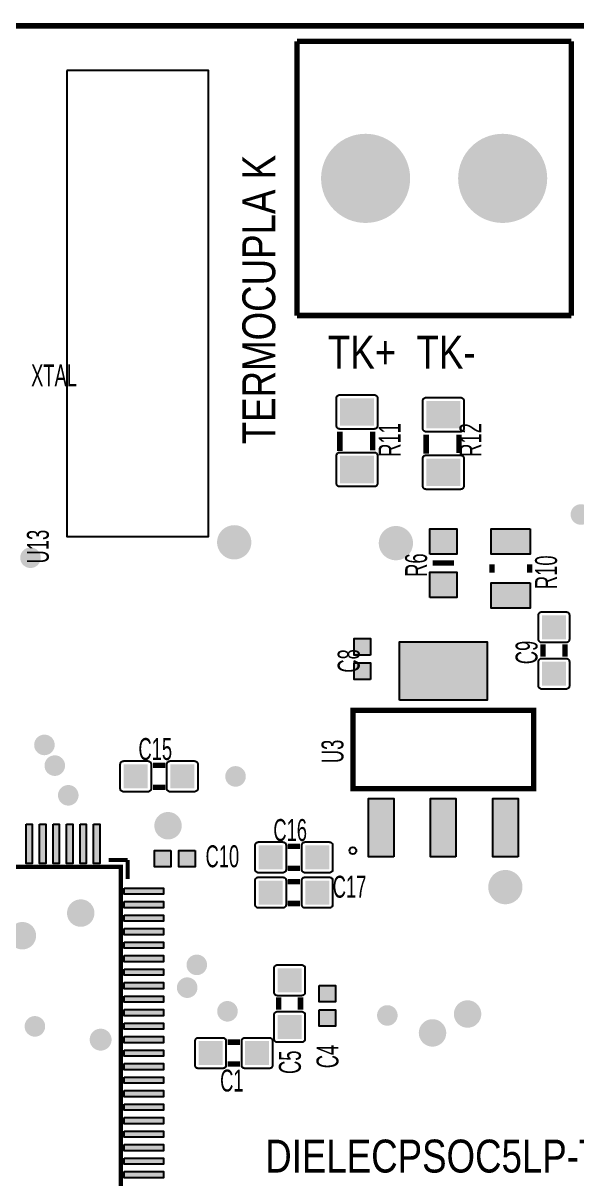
# Model space of a CAD drawing. Header units: inches. Extents: x -3.33 to 3.32, y -1.57 to 1.57.
# Drawn here: x 1.349 to 2.157, y -0.132 to 1.554 of the extents above; entities that cross this region are included whole.
import ezdxf

# ---------------------------------------------------------------- set-up
doc = ezdxf.new("R2010")
doc.units = ezdxf.units.IN
doc.layers.get('0').update_dxf_attribs({"linetype": 'CONTINUOUS'})

# ---------------------------------------------------------------- blocks, each defined once
blk = doc.blocks.new('RPAD')
blk.add_trace([(-0.5, -0.5), (-0.5, 0.5), (0.5, -0.5), (0.5, 0.5)])
blk = doc.blocks.new('EPAD')
at = {"const_width": 0.5}
blk.add_lwpolyline([(-0.25, 0, 1), (0.25, 0, 1)], format="xyb", close=True, dxfattribs=at)

msp = doc.modelspace()

# ---------------------------------------------------------------- linework, layer by layer
for points, const_width in [([(-3.329429, -1.564587), (3.31624, -1.564587), (3.31624, 1.549587), (-3.329429, 1.549587), (-3.329429, -1.564587)], 0.007874), ([(-3.329429, -1.564587), (3.31624, -1.564587), (3.31624, 1.549587), (-3.329429, 1.549587), (-3.329429, -1.564587)], 0.007874), ([(-3.329429, -1.564587), (3.31624, -1.564587), (3.31624, 1.549587), (-3.329429, 1.549587), (-3.329429, -1.564587)], 0.007874), ([(1.748524, 1.127146), (1.748524, 1.527146)], 0.007874), ([(2.148524, 1.527146), (1.748524, 1.527146)], 0.007874), ([(1.748524, 1.127146), (1.748524, 1.527146)], 0.007874), ([(2.148524, 1.527146), (1.748524, 1.527146)], 0.007874), ([(1.748524, 1.127146), (1.748524, 1.527146)], 0.007874), ([(2.148524, 1.527146), (1.748524, 1.527146)], 0.007874), ([(2.148524, 1.127146), (2.148524, 1.527146)], 0.007874), ([(2.148524, 1.127146), (2.148524, 1.527146)], 0.007874), ([(2.148524, 1.127146), (2.148524, 1.527146)], 0.007874), ([(2.148524, 1.127146), (1.748524, 1.127146)], 0.007874), ([(2.148524, 1.127146), (1.748524, 1.127146)], 0.007874), ([(2.148524, 1.127146), (1.748524, 1.127146)], 0.007874), ([(1.810925, 0.957594), (1.810925, 0.929594)], 0.007874), ([(1.810925, 0.957594), (1.810925, 0.929594)], 0.007874), ([(1.810925, 0.957594), (1.810925, 0.929594)], 0.007874), ([(1.858925, 0.957594), (1.858925, 0.930594)], 0.007874), ([(1.858925, 0.957594), (1.858925, 0.930594)], 0.007874), ([(1.858925, 0.957594), (1.858925, 0.930594)], 0.007874), ([(1.936909, 0.953657), (1.936909, 0.925657)], 0.007874), ([(1.936909, 0.953657), (1.936909, 0.925657)], 0.007874), ([(1.936909, 0.953657), (1.936909, 0.925657)], 0.007874), ([(1.984909, 0.953657), (1.984909, 0.926657)], 0.007874), ([(1.984909, 0.953657), (1.984909, 0.926657)], 0.007874), ([(1.984909, 0.953657), (1.984909, 0.926657)], 0.007874), ([(1.946161, 0.766122), (1.977657, 0.766122)], 0.007874), ([(1.946161, 0.766122), (1.977657, 0.766122)], 0.007874), ([(1.946161, 0.766122), (1.977657, 0.766122)], 0.007874), ([(2.032776, 0.764154), (2.032776, 0.752343)], 0.007874), ([(2.032776, 0.764154), (2.032776, 0.752343)], 0.007874), ([(2.032776, 0.764154), (2.032776, 0.752343)], 0.007874), ([(2.087894, 0.764154), (2.087894, 0.752343)], 0.007874), ([(2.087894, 0.764154), (2.087894, 0.752343)], 0.007874), ([(2.087894, 0.764154), (2.087894, 0.752343)], 0.007874), ([(2.107327, 0.629705), (2.107327, 0.647705)], 0.007874), ([(2.107327, 0.629705), (2.107327, 0.647705)], 0.007874), ([(2.107327, 0.629705), (2.107327, 0.647705)], 0.007874), ([(2.139327, 0.629705), (2.139327, 0.647705)], 0.007874), ([(2.139327, 0.629705), (2.139327, 0.647705)], 0.007874), ([(2.139327, 0.629705), (2.139327, 0.647705)], 0.007874), ([(2.093799, 0.437382), (2.093799, 0.551555), (1.83002, 0.551555), (1.83002, 0.437382), (2.093799, 0.437382)], 0.007874), ([(2.093799, 0.437382), (2.093799, 0.551555), (1.83002, 0.551555), (1.83002, 0.437382), (2.093799, 0.437382)], 0.007874), ([(2.093799, 0.437382), (2.093799, 0.551555), (1.83002, 0.551555), (1.83002, 0.437382), (2.093799, 0.437382)], 0.007874), ([(1.538091, 0.471098), (1.556091, 0.471098)], 0.007874), ([(1.538091, 0.471098), (1.556091, 0.471098)], 0.007874), ([(1.538091, 0.471098), (1.556091, 0.471098)], 0.007874), ([(1.538091, 0.439098), (1.556091, 0.439098)], 0.007874), ([(1.538091, 0.439098), (1.556091, 0.439098)], 0.007874), ([(1.538091, 0.439098), (1.556091, 0.439098)], 0.007874), ([(1.734941, 0.352988), (1.752941, 0.352988)], 0.007874), ([(1.734941, 0.352988), (1.752941, 0.352988)], 0.007874), ([(1.734941, 0.352988), (1.752941, 0.352988)], 0.007874), ([(0.94813, 0.323209), (0.94813, -0.220098), (1.491437, -0.220098), (1.491437, 0.323209), (0.94813, 0.323209)], 0.006), ([(0.94813, 0.323209), (0.94813, -0.220098), (1.491437, -0.220098), (1.491437, 0.323209), (0.94813, 0.323209)], 0.006), ([(0.94813, 0.323209), (0.94813, -0.220098), (1.491437, -0.220098), (1.491437, 0.323209), (0.94813, 0.323209)], 0.006), ([(1.501283, 0.333055), (1.47372, 0.333055)], 0.006), ([(1.501283, 0.333055), (1.47372, 0.333055)], 0.006), ([(1.501283, 0.333055), (1.47372, 0.333055)], 0.006), ([(1.501283, 0.305492), (1.501283, 0.333055)], 0.006), ([(1.501283, 0.305492), (1.501283, 0.333055)], 0.006), ([(1.501283, 0.305492), (1.501283, 0.333055)], 0.006), ([(1.734941, 0.320988), (1.752941, 0.320988)], 0.007874), ([(1.734941, 0.320988), (1.752941, 0.320988)], 0.007874), ([(1.734941, 0.320988), (1.752941, 0.320988)], 0.007874), ([(1.734941, 0.301807), (1.752941, 0.301807)], 0.007874), ([(1.734941, 0.301807), (1.752941, 0.301807)], 0.007874), ([(1.734941, 0.301807), (1.752941, 0.301807)], 0.007874), ([(1.734941, 0.269807), (1.752941, 0.269807)], 0.007874), ([(1.734941, 0.269807), (1.752941, 0.269807)], 0.007874), ([(1.734941, 0.269807), (1.752941, 0.269807)], 0.007874), ([(1.7215, 0.132854), (1.7215, 0.114854)], 0.007874), ([(1.7215, 0.132854), (1.7215, 0.114854)], 0.007874), ([(1.7215, 0.132854), (1.7215, 0.114854)], 0.007874), ([(1.7535, 0.132854), (1.7535, 0.114854)], 0.007874), ([(1.7535, 0.132854), (1.7535, 0.114854)], 0.007874), ([(1.7535, 0.132854), (1.7535, 0.114854)], 0.007874), ([(1.665256, 0.067555), (1.647256, 0.067555)], 0.007874), ([(1.665256, 0.067555), (1.647256, 0.067555)], 0.007874), ([(1.665256, 0.067555), (1.647256, 0.067555)], 0.007874), ([(1.665256, 0.035555), (1.647256, 0.035555)], 0.007874), ([(1.665256, 0.035555), (1.647256, 0.035555)], 0.007874), ([(1.665256, 0.035555), (1.647256, 0.035555)], 0.007874)]:
    msp.add_lwpolyline(points, dxfattribs=dict(const_width=const_width))
msp.add_lwpolyline([(1.412409, 1.484229), (1.412409, 0.80515), (1.619047, 0.80515), (1.619047, 1.484229), (1.412409, 1.484229)])
for points in [[(1.865925, 1.006594), (1.865925, 0.966594), (1.865826, 0.965572), (1.865539, 0.964627), (1.865085, 0.963776), (1.86448, 0.96304), (1.863743, 0.962435), (1.862893, 0.96198), (1.861948, 0.961694), (1.860925, 0.961594), (1.810925, 0.961594), (1.809903, 0.961694), (1.808957, 0.96198), (1.808107, 0.962435), (1.80737, 0.96304), (1.806766, 0.963776), (1.806311, 0.964627), (1.806025, 0.965572), (1.805925, 0.966594), (1.805925, 1.006594), (1.806025, 1.007617), (1.806311, 1.008562), (1.806766, 1.009413), (1.80737, 1.010149), (1.808107, 1.010754), (1.808957, 1.011209), (1.809903, 1.011495), (1.810925, 1.011594), (1.860925, 1.011594), (1.861948, 1.011495), (1.862893, 1.011209), (1.863743, 1.010754), (1.86448, 1.010149), (1.865085, 1.009413), (1.865539, 1.008562), (1.865826, 1.007617), (1.865925, 1.006594)], [(1.991909, 1.002657), (1.991909, 0.962657), (1.99181, 0.961635), (1.991524, 0.96069), (1.991069, 0.959839), (1.990464, 0.959103), (1.989727, 0.958498), (1.988877, 0.958043), (1.987932, 0.957757), (1.986909, 0.957657), (1.936909, 0.957657), (1.935887, 0.957757), (1.934942, 0.958043), (1.934092, 0.958498), (1.933355, 0.959103), (1.93275, 0.959839), (1.932295, 0.96069), (1.932009, 0.961635), (1.931909, 0.962657), (1.931909, 1.002657), (1.932009, 1.00368), (1.932295, 1.004625), (1.93275, 1.005476), (1.933355, 1.006212), (1.934092, 1.006817), (1.934942, 1.007272), (1.935887, 1.007558), (1.936909, 1.007657), (1.986909, 1.007657), (1.987932, 1.007558), (1.988877, 1.007272), (1.989727, 1.006817), (1.990464, 1.006212), (1.991069, 1.005476), (1.991524, 1.004625), (1.99181, 1.00368), (1.991909, 1.002657)], [(1.865925, 0.922594), (1.865925, 0.882594), (1.865826, 0.881572), (1.865539, 0.880627), (1.865085, 0.879776), (1.86448, 0.87904), (1.863743, 0.878435), (1.862893, 0.87798), (1.861948, 0.877694), (1.860925, 0.877594), (1.810925, 0.877594), (1.809903, 0.877694), (1.808957, 0.87798), (1.808107, 0.878435), (1.80737, 0.87904), (1.806766, 0.879776), (1.806311, 0.880627), (1.806025, 0.881572), (1.805925, 0.882594), (1.805925, 0.922594), (1.806025, 0.923617), (1.806311, 0.924562), (1.806766, 0.925413), (1.80737, 0.926149), (1.808107, 0.926754), (1.808957, 0.927209), (1.809903, 0.927495), (1.810925, 0.927594), (1.860925, 0.927594), (1.861948, 0.927495), (1.862893, 0.927209), (1.863743, 0.926754), (1.86448, 0.926149), (1.865085, 0.925413), (1.865539, 0.924562), (1.865826, 0.923617), (1.865925, 0.922594)], [(1.991909, 0.918657), (1.991909, 0.878657), (1.99181, 0.877635), (1.991524, 0.87669), (1.991069, 0.875839), (1.990464, 0.875103), (1.989727, 0.874498), (1.988877, 0.874043), (1.987932, 0.873757), (1.986909, 0.873657), (1.936909, 0.873657), (1.935887, 0.873757), (1.934942, 0.874043), (1.934092, 0.874498), (1.933355, 0.875103), (1.93275, 0.875839), (1.932295, 0.87669), (1.932009, 0.877635), (1.931909, 0.878657), (1.931909, 0.918657), (1.932009, 0.91968), (1.932295, 0.920625), (1.93275, 0.921476), (1.933355, 0.922212), (1.934092, 0.922817), (1.934942, 0.923272), (1.935887, 0.923558), (1.936909, 0.923657), (1.986909, 0.923657), (1.987932, 0.923558), (1.988877, 0.923272), (1.989727, 0.922817), (1.990464, 0.922212), (1.991069, 0.921476), (1.991524, 0.920625), (1.99181, 0.91968), (1.991909, 0.918657)], [(1.942409, 0.779118), (1.942409, 0.816118), (1.981409, 0.816118), (1.981409, 0.779118), (1.942409, 0.779118)], [(2.088835, 0.816118), (2.088835, 0.779118), (2.031835, 0.779118), (2.031835, 0.816118), (2.088835, 0.816118)], [(1.942409, 0.716126), (1.942409, 0.753126), (1.981409, 0.753126), (1.981409, 0.716126), (1.942409, 0.716126)], [(2.088835, 0.737378), (2.088835, 0.700378), (2.031835, 0.700378), (2.031835, 0.737378), (2.088835, 0.737378)], [(2.100827, 0.655205), (2.100827, 0.690205), (2.100926, 0.691227), (2.101213, 0.692172), (2.101667, 0.693023), (2.102272, 0.693759), (2.103009, 0.694364), (2.103859, 0.694819), (2.104804, 0.695105), (2.105827, 0.695205), (2.140827, 0.695205), (2.141849, 0.695105), (2.142794, 0.694819), (2.143644, 0.694364), (2.144381, 0.693759), (2.144986, 0.693023), (2.145441, 0.692172), (2.145727, 0.691227), (2.145827, 0.690205), (2.145827, 0.655205), (2.145727, 0.654182), (2.145441, 0.653237), (2.144986, 0.652387), (2.144381, 0.65165), (2.143644, 0.651045), (2.142794, 0.650591), (2.141849, 0.650304), (2.140827, 0.650205), (2.105827, 0.650205), (2.104804, 0.650304), (2.103859, 0.650591), (2.103009, 0.651045), (2.102272, 0.65165), (2.101667, 0.652387), (2.101213, 0.653237), (2.100926, 0.654182), (2.100827, 0.655205)], [(1.855799, 0.632075), (1.831799, 0.632075), (1.831799, 0.656075), (1.855799, 0.656075), (1.855799, 0.632075)], [(1.897909, 0.566142), (1.897909, 0.651142), (2.025909, 0.651142), (2.025909, 0.566142), (1.897909, 0.566142)], [(2.100827, 0.587205), (2.100827, 0.622205), (2.100926, 0.623227), (2.101213, 0.624172), (2.101667, 0.625023), (2.102272, 0.625759), (2.103009, 0.626364), (2.103859, 0.626819), (2.104804, 0.627105), (2.105827, 0.627205), (2.140827, 0.627205), (2.141849, 0.627105), (2.142794, 0.626819), (2.143644, 0.626364), (2.144381, 0.625759), (2.144986, 0.625023), (2.145441, 0.624172), (2.145727, 0.623227), (2.145827, 0.622205), (2.145827, 0.587205), (2.145727, 0.586182), (2.145441, 0.585237), (2.144986, 0.584387), (2.144381, 0.58365), (2.143644, 0.583045), (2.142794, 0.582591), (2.141849, 0.582304), (2.140827, 0.582205), (2.105827, 0.582205), (2.104804, 0.582304), (2.103859, 0.582591), (2.103009, 0.583045), (2.102272, 0.58365), (2.101667, 0.584387), (2.101213, 0.585237), (2.100926, 0.586182), (2.100827, 0.587205)], [(1.855799, 0.596642), (1.831799, 0.596642), (1.831799, 0.620642), (1.855799, 0.620642), (1.855799, 0.596642)], [(1.495591, 0.477598), (1.530591, 0.477598), (1.531613, 0.477499), (1.532558, 0.477213), (1.533409, 0.476758), (1.534145, 0.476153), (1.53475, 0.475416), (1.535205, 0.474566), (1.535491, 0.473621), (1.535591, 0.472598), (1.535591, 0.437598), (1.535491, 0.436576), (1.535205, 0.435631), (1.53475, 0.434781), (1.534145, 0.434044), (1.533409, 0.433439), (1.532558, 0.432984), (1.531613, 0.432698), (1.530591, 0.432598), (1.495591, 0.432598), (1.494568, 0.432698), (1.493623, 0.432984), (1.492772, 0.433439), (1.492036, 0.434044), (1.491431, 0.434781), (1.490976, 0.435631), (1.49069, 0.436576), (1.490591, 0.437598), (1.490591, 0.472598), (1.49069, 0.473621), (1.490976, 0.474566), (1.491431, 0.475416), (1.492036, 0.476153), (1.492772, 0.476758), (1.493623, 0.477213), (1.494568, 0.477499), (1.495591, 0.477598)], [(1.563591, 0.477598), (1.598591, 0.477598), (1.599613, 0.477499), (1.600558, 0.477213), (1.601409, 0.476758), (1.602145, 0.476153), (1.60275, 0.475416), (1.603205, 0.474566), (1.603491, 0.473621), (1.603591, 0.472598), (1.603591, 0.437598), (1.603491, 0.436576), (1.603205, 0.435631), (1.60275, 0.434781), (1.602145, 0.434044), (1.601409, 0.433439), (1.600558, 0.432984), (1.599613, 0.432698), (1.598591, 0.432598), (1.563591, 0.432598), (1.562568, 0.432698), (1.561623, 0.432984), (1.560772, 0.433439), (1.560036, 0.434044), (1.559431, 0.434781), (1.558976, 0.435631), (1.55869, 0.436576), (1.558591, 0.437598), (1.558591, 0.472598), (1.55869, 0.473621), (1.558976, 0.474566), (1.559431, 0.475416), (1.560036, 0.476153), (1.560772, 0.476758), (1.561623, 0.477213), (1.562568, 0.477499), (1.563591, 0.477598)], [(1.889858, 0.337795), (1.852858, 0.337795), (1.852858, 0.422795), (1.889858, 0.422795), (1.889858, 0.337795)], [(1.980409, 0.337795), (1.943409, 0.337795), (1.943409, 0.422795), (1.980409, 0.422795), (1.980409, 0.337795)], [(2.070961, 0.337795), (2.033961, 0.337795), (2.033961, 0.422795), (2.070961, 0.422795), (2.070961, 0.337795)], [(1.353079, 0.385423), (1.362079, 0.385423), (1.362079, 0.327923), (1.353079, 0.327923), (1.353079, 0.385423)], [(1.372764, 0.385423), (1.381764, 0.385423), (1.381764, 0.327923), (1.372764, 0.327923), (1.372764, 0.385423)], [(1.392449, 0.385423), (1.401449, 0.385423), (1.401449, 0.327923), (1.392449, 0.327923), (1.392449, 0.385423)], [(1.412134, 0.385423), (1.421134, 0.385423), (1.421134, 0.327923), (1.412134, 0.327923), (1.412134, 0.385423)], [(1.431819, 0.385423), (1.440819, 0.385423), (1.440819, 0.327923), (1.431819, 0.327923), (1.431819, 0.385423)], [(1.451504, 0.385423), (1.460504, 0.385423), (1.460504, 0.327923), (1.451504, 0.327923), (1.451504, 0.385423)], [(1.692441, 0.359488), (1.727441, 0.359488), (1.728463, 0.359389), (1.729409, 0.359102), (1.730259, 0.358648), (1.730996, 0.358043), (1.7316, 0.357306), (1.732055, 0.356456), (1.732341, 0.355511), (1.732441, 0.354488), (1.732441, 0.319488), (1.732341, 0.318466), (1.732055, 0.31752), (1.7316, 0.31667), (1.730996, 0.315933), (1.730259, 0.315329), (1.729409, 0.314874), (1.728463, 0.314588), (1.727441, 0.314488), (1.692441, 0.314488), (1.691419, 0.314588), (1.690473, 0.314874), (1.689623, 0.315329), (1.688886, 0.315933), (1.688281, 0.31667), (1.687827, 0.31752), (1.687541, 0.318466), (1.687441, 0.319488), (1.687441, 0.354488), (1.687541, 0.355511), (1.687827, 0.356456), (1.688281, 0.357306), (1.688886, 0.358043), (1.689623, 0.358648), (1.690473, 0.359102), (1.691419, 0.359389), (1.692441, 0.359488)], [(1.760441, 0.359488), (1.795441, 0.359488), (1.796463, 0.359389), (1.797409, 0.359102), (1.798259, 0.358648), (1.798996, 0.358043), (1.7996, 0.357306), (1.800055, 0.356456), (1.800341, 0.355511), (1.800441, 0.354488), (1.800441, 0.319488), (1.800341, 0.318466), (1.800055, 0.31752), (1.7996, 0.31667), (1.798996, 0.315933), (1.798259, 0.315329), (1.797409, 0.314874), (1.796463, 0.314588), (1.795441, 0.314488), (1.760441, 0.314488), (1.759419, 0.314588), (1.758473, 0.314874), (1.757623, 0.315329), (1.756886, 0.315933), (1.756281, 0.31667), (1.755827, 0.31752), (1.755541, 0.318466), (1.755441, 0.319488), (1.755441, 0.354488), (1.755541, 0.355511), (1.755827, 0.356456), (1.756281, 0.357306), (1.756886, 0.358043), (1.757623, 0.358648), (1.758473, 0.359102), (1.759419, 0.359389), (1.760441, 0.359488)], [(1.564461, 0.34702), (1.564461, 0.32302), (1.540461, 0.32302), (1.540461, 0.34702), (1.564461, 0.34702)], [(1.599894, 0.34702), (1.599894, 0.32302), (1.575894, 0.32302), (1.575894, 0.34702), (1.599894, 0.34702)], [(1.692441, 0.308307), (1.727441, 0.308307), (1.728463, 0.308207), (1.729409, 0.307921), (1.730259, 0.307467), (1.730996, 0.306862), (1.7316, 0.306125), (1.732055, 0.305275), (1.732341, 0.30433), (1.732441, 0.303307), (1.732441, 0.268307), (1.732341, 0.267285), (1.732055, 0.266339), (1.7316, 0.265489), (1.730996, 0.264752), (1.730259, 0.264148), (1.729409, 0.263693), (1.728463, 0.263407), (1.727441, 0.263307), (1.692441, 0.263307), (1.691419, 0.263407), (1.690473, 0.263693), (1.689623, 0.264148), (1.688886, 0.264752), (1.688281, 0.265489), (1.687827, 0.266339), (1.687541, 0.267285), (1.687441, 0.268307), (1.687441, 0.303307), (1.687541, 0.30433), (1.687827, 0.305275), (1.688281, 0.306125), (1.688886, 0.306862), (1.689623, 0.307467), (1.690473, 0.307921), (1.691419, 0.308207), (1.692441, 0.308307)], [(1.760441, 0.308307), (1.795441, 0.308307), (1.796463, 0.308207), (1.797409, 0.307921), (1.798259, 0.307467), (1.798996, 0.306862), (1.7996, 0.306125), (1.800055, 0.305275), (1.800341, 0.30433), (1.800441, 0.303307), (1.800441, 0.268307), (1.800341, 0.267285), (1.800055, 0.266339), (1.7996, 0.265489), (1.798996, 0.264752), (1.798259, 0.264148), (1.797409, 0.263693), (1.796463, 0.263407), (1.795441, 0.263307), (1.760441, 0.263307), (1.759419, 0.263407), (1.758473, 0.263693), (1.757623, 0.264148), (1.756886, 0.264752), (1.756281, 0.265489), (1.755827, 0.266339), (1.755541, 0.267285), (1.755441, 0.268307), (1.755441, 0.303307), (1.755541, 0.30433), (1.755827, 0.305275), (1.756281, 0.306125), (1.756886, 0.306862), (1.757623, 0.307467), (1.758473, 0.307921), (1.759419, 0.308207), (1.760441, 0.308307)], [(1.496152, 0.292276), (1.553652, 0.292276), (1.553652, 0.283276), (1.496152, 0.283276), (1.496152, 0.292276)], [(1.496152, 0.272591), (1.553652, 0.272591), (1.553652, 0.263591), (1.496152, 0.263591), (1.496152, 0.272591)], [(1.496152, 0.252906), (1.553652, 0.252906), (1.553652, 0.243906), (1.496152, 0.243906), (1.496152, 0.252906)], [(1.496152, 0.23322), (1.553652, 0.23322), (1.553652, 0.22422), (1.496152, 0.22422), (1.496152, 0.23322)], [(1.496152, 0.213535), (1.553652, 0.213535), (1.553652, 0.204535), (1.496152, 0.204535), (1.496152, 0.213535)], [(1.496152, 0.19385), (1.553652, 0.19385), (1.553652, 0.18485), (1.496152, 0.18485), (1.496152, 0.19385)], [(1.496152, 0.174165), (1.553652, 0.174165), (1.553652, 0.165165), (1.496152, 0.165165), (1.496152, 0.174165)], [(1.76, 0.175354), (1.76, 0.140354), (1.7599, 0.139332), (1.759614, 0.138387), (1.759159, 0.137536), (1.758555, 0.1368), (1.757818, 0.136195), (1.756968, 0.13574), (1.756022, 0.135454), (1.755, 0.135354), (1.72, 0.135354), (1.718978, 0.135454), (1.718032, 0.13574), (1.717182, 0.136195), (1.716445, 0.1368), (1.715841, 0.137536), (1.715386, 0.138387), (1.7151, 0.139332), (1.715, 0.140354), (1.715, 0.175354), (1.7151, 0.176377), (1.715386, 0.177322), (1.715841, 0.178172), (1.716445, 0.178909), (1.717182, 0.179514), (1.718032, 0.179969), (1.718978, 0.180255), (1.72, 0.180354), (1.755, 0.180354), (1.756022, 0.180255), (1.756968, 0.179969), (1.757818, 0.179514), (1.758555, 0.178909), (1.759159, 0.178172), (1.759614, 0.177322), (1.7599, 0.176377), (1.76, 0.175354)], [(1.496152, 0.15448), (1.553652, 0.15448), (1.553652, 0.14548), (1.496152, 0.14548), (1.496152, 0.15448)], [(1.780618, 0.150169), (1.804618, 0.150169), (1.804618, 0.126169), (1.780618, 0.126169), (1.780618, 0.150169)], [(1.496152, 0.134795), (1.553652, 0.134795), (1.553652, 0.125795), (1.496152, 0.125795), (1.496152, 0.134795)], [(1.496152, 0.11511), (1.553652, 0.11511), (1.553652, 0.10611), (1.496152, 0.10611), (1.496152, 0.11511)], [(1.76, 0.107354), (1.76, 0.072354), (1.7599, 0.071332), (1.759614, 0.070387), (1.759159, 0.069536), (1.758555, 0.0688), (1.757818, 0.068195), (1.756968, 0.06774), (1.756022, 0.067454), (1.755, 0.067354), (1.72, 0.067354), (1.718978, 0.067454), (1.718032, 0.06774), (1.717182, 0.068195), (1.716445, 0.0688), (1.715841, 0.069536), (1.715386, 0.070387), (1.7151, 0.071332), (1.715, 0.072354), (1.715, 0.107354), (1.7151, 0.108377), (1.715386, 0.109322), (1.715841, 0.110172), (1.716445, 0.110909), (1.717182, 0.111514), (1.718032, 0.111969), (1.718978, 0.112255), (1.72, 0.112354), (1.755, 0.112354), (1.756022, 0.112255), (1.756968, 0.111969), (1.757818, 0.111514), (1.758555, 0.110909), (1.759159, 0.110172), (1.759614, 0.109322), (1.7599, 0.108377), (1.76, 0.107354)], [(1.780618, 0.114736), (1.804618, 0.114736), (1.804618, 0.090736), (1.780618, 0.090736), (1.780618, 0.114736)], [(1.496152, 0.095425), (1.553652, 0.095425), (1.553652, 0.086425), (1.496152, 0.086425), (1.496152, 0.095425)], [(1.496152, 0.07574), (1.553652, 0.07574), (1.553652, 0.06674), (1.496152, 0.06674), (1.496152, 0.07574)], [(1.639756, 0.029055), (1.604756, 0.029055), (1.603733, 0.029155), (1.602788, 0.029441), (1.601938, 0.029896), (1.601201, 0.0305), (1.600596, 0.031237), (1.600142, 0.032087), (1.599856, 0.033033), (1.599756, 0.034055), (1.599756, 0.069055), (1.599856, 0.070078), (1.600142, 0.071023), (1.600596, 0.071873), (1.601201, 0.07261), (1.601938, 0.073215), (1.602788, 0.073669), (1.603733, 0.073956), (1.604756, 0.074055), (1.639756, 0.074055), (1.640778, 0.073956), (1.641724, 0.073669), (1.642574, 0.073215), (1.643311, 0.07261), (1.643915, 0.071873), (1.64437, 0.071023), (1.644656, 0.070078), (1.644756, 0.069055), (1.644756, 0.034055), (1.644656, 0.033033), (1.64437, 0.032087), (1.643915, 0.031237), (1.643311, 0.0305), (1.642574, 0.029896), (1.641724, 0.029441), (1.640778, 0.029155), (1.639756, 0.029055)], [(1.707756, 0.029055), (1.672756, 0.029055), (1.671733, 0.029155), (1.670788, 0.029441), (1.669938, 0.029896), (1.669201, 0.0305), (1.668596, 0.031237), (1.668142, 0.032087), (1.667856, 0.033033), (1.667756, 0.034055), (1.667756, 0.069055), (1.667856, 0.070078), (1.668142, 0.071023), (1.668596, 0.071873), (1.669201, 0.07261), (1.669938, 0.073215), (1.670788, 0.073669), (1.671733, 0.073956), (1.672756, 0.074055), (1.707756, 0.074055), (1.708778, 0.073956), (1.709724, 0.073669), (1.710574, 0.073215), (1.711311, 0.07261), (1.711915, 0.071873), (1.71237, 0.071023), (1.712656, 0.070078), (1.712756, 0.069055), (1.712756, 0.034055), (1.712656, 0.033033), (1.71237, 0.032087), (1.711915, 0.031237), (1.711311, 0.0305), (1.710574, 0.029896), (1.709724, 0.029441), (1.708778, 0.029155), (1.707756, 0.029055)], [(1.496152, 0.056055), (1.553652, 0.056055), (1.553652, 0.047055), (1.496152, 0.047055), (1.496152, 0.056055)], [(1.496152, 0.03637), (1.553652, 0.03637), (1.553652, 0.02737), (1.496152, 0.02737), (1.496152, 0.03637)], [(1.496152, 0.016685), (1.553652, 0.016685), (1.553652, 0.007685), (1.496152, 0.007685), (1.496152, 0.016685)], [(1.496152, -0.003), (1.553652, -0.003), (1.553652, -0.012), (1.496152, -0.012), (1.496152, -0.003)], [(1.496152, -0.022685), (1.553652, -0.022685), (1.553652, -0.031685), (1.496152, -0.031685), (1.496152, -0.022685)], [(1.496152, -0.04237), (1.553652, -0.04237), (1.553652, -0.05137), (1.496152, -0.05137), (1.496152, -0.04237)], [(1.496152, -0.062055), (1.553652, -0.062055), (1.553652, -0.071055), (1.496152, -0.071055), (1.496152, -0.062055)], [(1.496152, -0.08174), (1.553652, -0.08174), (1.553652, -0.09074), (1.496152, -0.09074), (1.496152, -0.08174)], [(1.496152, -0.101425), (1.553652, -0.101425), (1.553652, -0.110425), (1.496152, -0.110425), (1.496152, -0.101425)], [(1.496152, -0.12111), (1.553652, -0.12111), (1.553652, -0.13011), (1.496152, -0.13011), (1.496152, -0.12111)]]:
    msp.add_lwpolyline(points, close=True)
msp.add_circle((1.83002, 0.346831), 0.004921)
msp.add_circle((1.83002, 0.346831), 0.004921)
msp.add_circle((1.83002, 0.346831), 0.004921)

# ---------------------------------------------------------------- block references
for name, p, xscale, yscale in [('EPAD', (1.848524, 1.327146), 0.13, 0.13), ('EPAD', (2.048524, 1.327146), 0.13, 0.13), ('EPAD', (2.162697, 0.836988), 0.03, 0.03), ('EPAD', (1.656817, 0.796458), 0.05, 0.05), ('EPAD', (1.892745, 0.79526), 0.05, 0.05), ('EPAD', (1.359547, 0.773996), 0.03, 0.03), ('EPAD', (1.379888, 0.501025), 0.03, 0.03), ('EPAD', (1.39498, 0.470846), 0.03, 0.03), ('RPAD', (1.513091, 0.455098), 0.035, 0.035), ('RPAD', (1.581091, 0.455098), 0.035, 0.035), ('EPAD', (1.65876, 0.455098), 0.03, 0.03), ('EPAD', (1.414665, 0.427539), 0.03, 0.03), ('EPAD', (1.560242, 0.383209), 0.04, 0.04), ('RPAD', (1.357579, 0.356673), 0.009, 0.0575), ('RPAD', (1.377264, 0.356673), 0.009, 0.0575), ('RPAD', (1.396949, 0.356673), 0.009, 0.0575), ('RPAD', (1.416634, 0.356673), 0.009, 0.0575), ('RPAD', (1.436319, 0.356673), 0.009, 0.0575), ('RPAD', (1.456004, 0.356673), 0.009, 0.0575), ('RPAD', (1.709941, 0.336988), 0.035, 0.035), ('RPAD', (1.777941, 0.336988), 0.035, 0.035), ('EPAD', (2.052461, 0.293681), 0.05, 0.05), ('RPAD', (1.524902, 0.287776), 0.0575, 0.009), ('RPAD', (1.709941, 0.285807), 0.035, 0.035), ('RPAD', (1.777941, 0.285807), 0.035, 0.035), ('EPAD', (1.432855, 0.255822), 0.04, 0.04), ('RPAD', (1.524902, 0.268091), 0.0575, 0.009), ('RPAD', (1.524902, 0.248406), 0.0575, 0.009), ('EPAD', (1.347736, 0.222815), 0.04, 0.04), ('RPAD', (1.524902, 0.22872), 0.0575, 0.009), ('RPAD', (1.524902, 0.209035), 0.0575, 0.009), ('RPAD', (1.524902, 0.18935), 0.0575, 0.009), ('EPAD', (1.602228, 0.180313), 0.03, 0.03), ('RPAD', (1.524902, 0.169665), 0.0575, 0.009), ('RPAD', (1.524902, 0.14998), 0.0575, 0.009), ('EPAD', (1.588206, 0.147063), 0.03, 0.03), ('RPAD', (1.792618, 0.138169), 0.024, 0.024), ('RPAD', (1.524902, 0.130295), 0.0575, 0.009), ('EPAD', (1.646949, 0.112579), 0.03, 0.03), ('EPAD', (1.880245, 0.106539), 0.03, 0.03), ('EPAD', (1.997343, 0.108642), 0.04, 0.04), ('EPAD', (1.365955, 0.090613), 0.03, 0.03), ('RPAD', (1.524902, 0.11061), 0.0575, 0.009), ('RPAD', (1.792618, 0.102736), 0.024, 0.024), ('EPAD', (1.461909, 0.07124), 0.032, 0.032), ('RPAD', (1.524902, 0.090925), 0.0575, 0.009), ('EPAD', (1.946161, 0.081083), 0.04, 0.04), ('RPAD', (1.524902, 0.07124), 0.0575, 0.009), ('RPAD', (1.524902, 0.051555), 0.0575, 0.009), ('RPAD', (1.524902, 0.03187), 0.0575, 0.009), ('RPAD', (1.524902, 0.012185), 0.0575, 0.009), ('RPAD', (1.524902, -0.0075), 0.0575, 0.009), ('RPAD', (1.524902, -0.027185), 0.0575, 0.009), ('RPAD', (1.524902, -0.04687), 0.0575, 0.009), ('RPAD', (1.524902, -0.066555), 0.0575, 0.009), ('RPAD', (1.524902, -0.08624), 0.0575, 0.009), ('RPAD', (1.524902, -0.105925), 0.0575, 0.009), ('RPAD', (1.524902, -0.12561), 0.0575, 0.009)]:
    msp.add_blockref(name, p, dxfattribs=dict(xscale=xscale, yscale=yscale))
for p, xscale, yscale, rotation in [((1.835925, 0.986594), 0.04, 0.05, 270), ((1.961909, 0.982657), 0.04, 0.05, 270), ((1.835925, 0.902595), 0.04, 0.05, 270), ((1.961909, 0.898658), 0.04, 0.05, 270), ((1.961909, 0.797618), 0.037, 0.039, 90), ((2.060335, 0.797618), 0.037, 0.057, 270), ((1.961909, 0.734626), 0.037, 0.039, 90), ((2.060335, 0.718878), 0.037, 0.057, 270), ((2.123327, 0.672705), 0.035, 0.035, 90), ((1.843799, 0.644075), 0.024, 0.024, 180), ((1.961909, 0.608642), 0.085, 0.128, 90), ((1.843799, 0.608642), 0.024, 0.024, 180), ((2.123327, 0.604705), 0.035, 0.035, 90), ((1.871358, 0.380295), 0.037, 0.085, 180), ((1.961909, 0.380295), 0.037, 0.085, 180), ((2.052461, 0.380295), 0.037, 0.085, 180), ((1.552461, 0.33502), 0.024, 0.024, 270), ((1.587894, 0.33502), 0.024, 0.024, 270), ((1.7375, 0.157854), 0.035, 0.035, 270), ((1.7375, 0.089854), 0.035, 0.035, 270), ((1.622256, 0.051555), 0.035, 0.035, 180), ((1.690256, 0.051555), 0.035, 0.035, 180)]:
    msp.add_blockref('RPAD', p, dxfattribs=dict(xscale=xscale, yscale=yscale, rotation=rotation))

# ---------------------------------------------------------------- texts
for s, height, width, p in [('TERMOCUPLA K', 0.048, 0.833333, (1.716697, 0.93935)), ('TERMOCUPLA K', 0.048, 0.833333, (1.716697, 0.93935)), ('TERMOCUPLA K', 0.048, 0.833333, (1.716697, 0.93935)), ('R11', 0.032, 0.625, (1.899484, 0.921161)), ('R11', 0.032, 0.625, (1.899484, 0.921161)), ('R11', 0.032, 0.625, (1.899484, 0.921161)), ('R12', 0.032, 0.625, (2.017594, 0.921161)), ('R12', 0.032, 0.625, (2.017594, 0.921161)), ('R12', 0.032, 0.625, (2.017594, 0.921161)), ('U13', 0.032, 0.625, (1.386295, 0.76565)), ('U13', 0.032, 0.625, (1.386295, 0.76565)), ('U13', 0.032, 0.625, (1.386295, 0.76565)), ('R6', 0.032, 0.625, (1.938224, 0.746122)), ('R6', 0.032, 0.625, (1.938224, 0.746122)), ('R6', 0.032, 0.625, (1.938224, 0.746122)), ('R10', 0.032, 0.625, (2.127831, 0.728248)), ('R10', 0.032, 0.625, (2.127831, 0.728248)), ('R10', 0.032, 0.625, (2.127831, 0.728248)), ('C9', 0.032, 0.625, (2.09939, 0.618705)), ('C9', 0.032, 0.625, (2.09939, 0.618705)), ('C9', 0.032, 0.625, (2.09939, 0.618705)), ('C8', 0.032, 0.625, (1.839799, 0.606358)), ('C8', 0.032, 0.625, (1.839799, 0.606358)), ('C8', 0.032, 0.625, (1.839799, 0.606358)), ('U3', 0.032, 0.625, (1.816177, 0.474469)), ('U3', 0.032, 0.625, (1.816177, 0.474469)), ('U3', 0.032, 0.625, (1.816177, 0.474469)), ('C5', 0.032, 0.625, (1.754067, 0.021177)), ('C5', 0.032, 0.625, (1.754067, 0.021177)), ('C5', 0.032, 0.625, (1.754067, 0.021177)), ('C4', 0.032, 0.625, (1.808933, 0.029587)), ('C4', 0.032, 0.625, (1.808933, 0.029587)), ('C4', 0.032, 0.625, (1.808933, 0.029587))]:
    msp.add_text(s, height=height, rotation=90, dxfattribs=dict(width=width)).set_placement(p)
for s, height, width, p in [('TK+  TK-', 0.048, 0.833333, (1.793544, 1.049779)), ('TK+  TK-', 0.048, 0.833333, (1.793544, 1.049779)), ('TK+  TK-', 0.048, 0.833333, (1.793544, 1.049779)), ('XTAL', 0.032, 0.625, (1.360461, 1.023823)), ('XTAL', 0.032, 0.625, (1.360461, 1.023823)), ('XTAL', 0.032, 0.625, (1.360461, 1.023823)), ('C15', 0.032, 0.625, (1.517091, 0.479035)), ('C15', 0.032, 0.625, (1.517091, 0.479035)), ('C15', 0.032, 0.625, (1.517091, 0.479035)), ('C16', 0.032, 0.625, (1.713941, 0.360925)), ('C16', 0.032, 0.625, (1.713941, 0.360925)), ('C16', 0.032, 0.625, (1.713941, 0.360925)), ('C10', 0.032, 0.625, (1.61498, 0.322642)), ('C10', 0.032, 0.625, (1.61498, 0.322642)), ('C10', 0.032, 0.625, (1.61498, 0.322642)), ('C17', 0.032, 0.625, (1.800555, 0.278248)), ('C17', 0.032, 0.625, (1.800555, 0.278248)), ('C17', 0.032, 0.625, (1.800555, 0.278248)), ('C1', 0.032, 0.625, (1.636256, -0.004382)), ('C1', 0.032, 0.625, (1.636256, -0.004382)), ('C1', 0.032, 0.625, (1.636256, -0.004382)), ('DIELECPSOC5LP-TK003', 0.048, 0.833333, (1.702067, -0.122524)), ('DIELECPSOC5LP-TK003', 0.048, 0.833333, (1.702067, -0.122524)), ('DIELECPSOC5LP-TK003', 0.048, 0.833333, (1.702067, -0.122524))]:
    msp.add_text(s, height=height, dxfattribs=dict(width=width)).set_placement(p)

doc.saveas('drawing.dxf')
